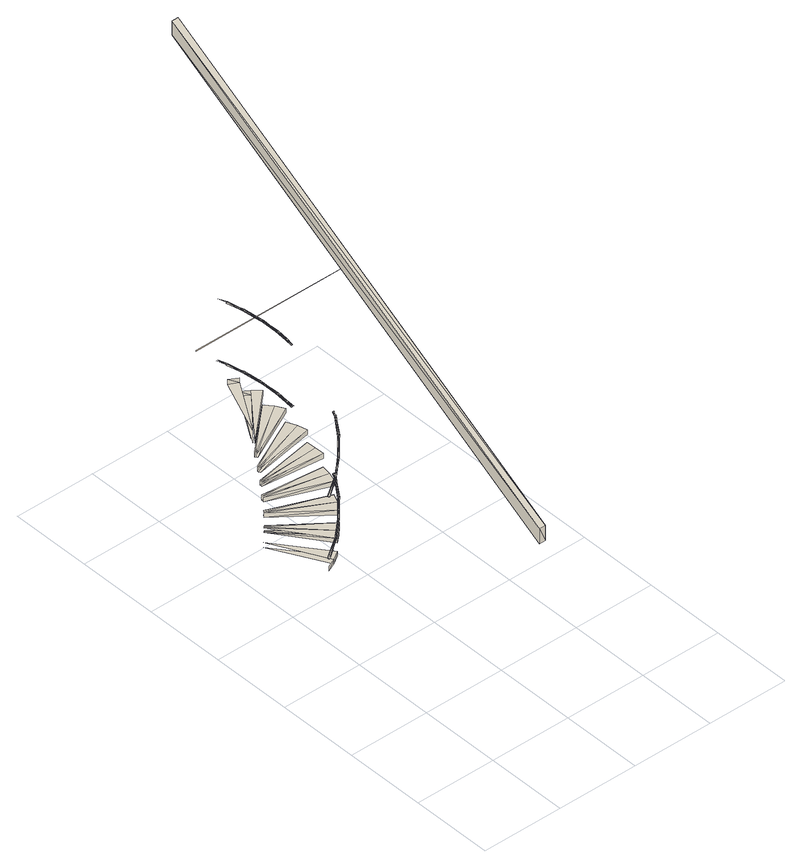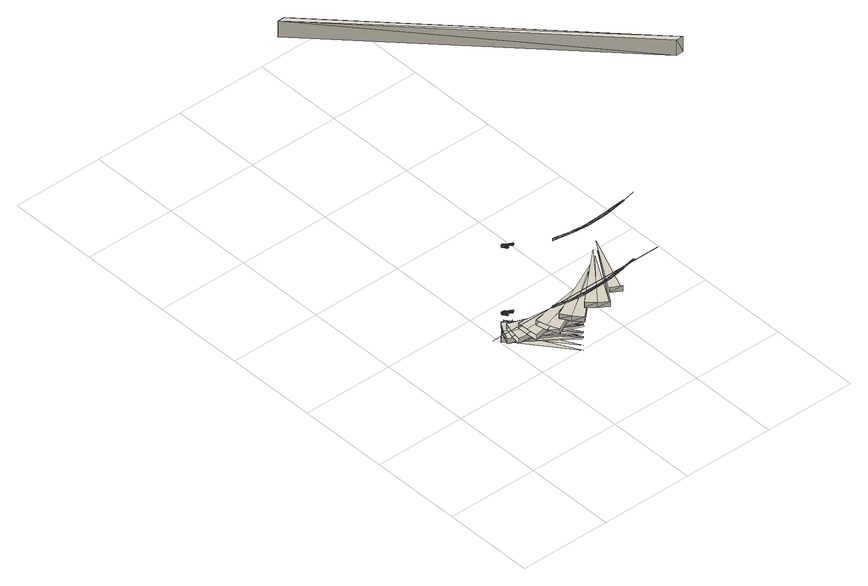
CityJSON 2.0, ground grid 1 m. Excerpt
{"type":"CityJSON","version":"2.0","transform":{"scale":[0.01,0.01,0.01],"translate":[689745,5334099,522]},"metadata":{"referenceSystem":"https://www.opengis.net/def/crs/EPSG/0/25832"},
"CityObjects":{
"building1":{"type":"Building","attributes":{"description":"FZK-Haus create by KHH / IAI / FZK","name":"FZK-Haus","Pset_BuildingCommon.SprinklerProtection":0,"Pset_BuildingCommon.SprinklerProtectionAutomatic":0,"Pset_BuildingCommon.OccupancyType":"citygml:1000 (residential building)","Pset_BuildingCommon.GrossPlannedArea":120,"Pset_BuildingCommon.NumberOfStoreys":2,"Pset_BuildingCommon.YearOfConstruction":"2008","Pset_BuildingCommon.NetAreaPlanned":120,"BaseQuantities.GrossFloorArea":241.5},"children":["building1-1","building1-2","building1-3"]},
"building1-1":{"type":"BuildingConstructiveElement","attributes":{"name":"Wendeltreppe","Pset_StairCommon.HandicapAccessible":0,"Pset_StairCommon.IsExternal":0,"Pset_StairCommon.FireExit":1,"AC_Pset_Name.Name":"Wendeltreppe","ArchiCADProperties.Ursprungsgeschoss":"Erdgeschoss","ArchiCADProperties.Raumname":"Wohnen","ArchiCADProperties.Raumnummer":"5","ArchiCADProperties.Ebene":"Treppen","ArchiCADProperties.Typ":"Treppen","ArchiCADProperties.Geschützt":0,"ArchiCADProperties.Bibliothekselement-Name":"Treppe_FZK-Haus","ArchiCADProperties.Baustoff / Mehrschichtiger Aufbau / Profil / Schraffur":"Holz","ArchiCADProperties.Tragende Funktion":"Nicht definiert","ArchiCADProperties.Lage":"Nicht definiert","ArchiCADProperties.Element-Klassifizierung":"Treppe","ArchiCADProperties.Umbau-Status":"Bestand","ArchiCADProperties.Anzeigen auf Umbau-Filter":"Alle relevanten Filter","ArchiCADProperties.Drehwinkel":210,"ArchiCADProperties.Oberfläche":"Allgemein","AC_Pset_Treppe_FZK-Haus.2D Hotspots in 3D zeigen":1,"AC_Pset_Treppe_FZK-Haus.Geschoßabhängig":1,"AC_Pset_Treppe_FZK-Haus.     Kein Bruch im Gesch. oberhalb":1,"AC_Pset_Treppe_FZK-Haus.     Strichlinien oberhalb Bruch":1,"AC_Pset_Treppe_FZK-Haus.     Linientyp unter Einsetzgeschoß":4,"AC_Pset_Treppe_FZK-Haus.Symbol maßstabunabhängig":0,"AC_Pset_Treppe_FZK-Haus.     Trittlinien":0,"AC_Pset_Treppe_FZK-Haus.     Pfeil":0,"AC_Pset_Treppe_FZK-Haus.     Detail":0,"AC_Pset_Treppe_FZK-Haus.Pfeil Auf/Ab":0,"AC_Pset_Treppe_FZK-Haus.Schraffurtyp":"Leer","AC_Pset_Treppe_FZK-Haus.2D-Detaillierungsgrad":"Maßstababhängig","AC_Pset_Treppe_FZK-Haus.Einfache/mittelmässige Modifizierung bei (iScaleChangeSM)":999,"AC_Pset_Treppe_FZK-Haus.Einfache/mittelmässige Modifizierung bei (gs_ScaleChangeSM)":100,"AC_Pset_Treppe_FZK-Haus.Mittelmässige/detaillierte Modifizierung bei (iScaleChangeMD)":999,"AC_Pset_Treppe_FZK-Haus.Mittelmässige/detaillierte Modifizierung bei (gs_ScaleChangeMD)":50,"AC_Pset_Treppe_FZK-Haus.2D-Symbol Typ":"Typ 11","AC_Pset_Treppe_FZK-Haus.Symbol Gruppentyp":6,"AC_Pset_Treppe_FZK-Haus.Linientyp sichtbare Struktur":1,"AC_Pset_Treppe_FZK-Haus.Linientyp unsichtbare Struktur":4},"parents":["building1"],"geometry":[{"type":"MultiSurface","lod":"3","boundaries":[[[0,1,2]],[[3,4,5]],[[6,7,3]],[[8,9,10]],[[5,4,11]],[[12,13,14]],[[15,8,10]],[[11,4,16]],[[14,13,17]],[[17,18,19]],[[20,21,15]],[[22,23,24]],[[25,0,2]],[[7,4,3]],[[12,9,13]],[[4,26,16]],[[6,27,7]],[[28,7,27]],[[24,16,22]],[[29,28,27]],[[21,30,15]],[[27,23,29]],[[20,19,18]],[[31,21,20]],[[32,33,0]],[[9,8,13]],[[34,17,13]],[[18,17,34]],[[16,26,22]],[[15,30,8]],[[31,20,18]],[[29,23,35]],[[23,22,35]],[[25,36,37]],[[32,0,25]],[[38,39,40]],[[41,42,43]],[[38,44,45]],[[46,13,8]],[[7,47,4]],[[48,26,4]],[[34,49,18]],[[37,32,25]],[[30,50,8]],[[29,51,28]],[[21,52,30]],[[53,35,22]],[[53,29,35]],[[54,47,7]],[[34,13,49]],[[22,26,48]],[[55,54,7]],[[48,56,22]],[[43,42,45]],[[7,28,55]],[[57,58,18]],[[51,55,28]],[[31,18,58]],[[21,31,58]],[[4,47,48]],[[13,46,49]],[[57,18,49]],[[46,8,50]],[[53,22,56]],[[30,52,50]],[[29,53,51]],[[52,21,58]],[[59,60,61]],[[44,38,40]],[[62,41,63]],[[39,64,65]],[[63,65,62]],[[66,48,47]],[[67,49,46]],[[54,66,47]],[[49,68,57]],[[50,69,46]],[[56,70,53]],[[51,71,55]],[[72,50,52]],[[73,51,53]],[[43,45,44]],[[74,75,48]],[[56,48,70]],[[76,66,54]],[[71,76,54]],[[54,55,71]],[[60,77,78]],[[79,59,80]],[[58,57,68]],[[70,73,53]],[[52,58,81]],[[63,41,43]],[[40,43,44]],[[48,66,74]],[[49,67,82]],[[68,49,82]],[[48,75,70]],[[67,46,69]],[[81,58,68]],[[69,50,72]],[[83,58,81]],[[51,73,71]],[[52,81,72]],[[40,39,65]],[[84,85,86]],[[77,87,88]],[[89,79,90]],[[90,88,89]],[[60,91,61]],[[92,75,74]],[[93,70,75]],[[94,74,66]],[[95,82,67]],[[76,96,66]],[[70,97,73]],[[72,98,69]],[[80,59,61]],[[73,99,71]],[[81,100,72]],[[85,101,102]],[[103,104,105]],[[63,43,40]],[[94,92,74]],[[68,82,106]],[[107,108,109]],[[110,111,112]],[[113,110,112]],[[96,94,66]],[[67,69,114]],[[115,103,116]],[[81,68,117]],[[91,60,78]],[[76,71,96]],[[97,118,73]],[[119,96,71]],[[83,81,120]],[[81,83,121]],[[99,119,71]],[[122,123,124]],[[101,125,126]],[[127,128,129]],[[125,130,126]],[[65,63,40]],[[123,131,132]],[[75,92,93]],[[106,82,133]],[[82,95,133]],[[120,68,106]],[[70,93,118]],[[134,113,135]],[[117,68,120]],[[70,118,97]],[[95,67,114]],[[124,136,137]],[[120,81,117]],[[69,98,114]],[[138,127,139]],[[121,83,120]],[[73,118,140]],[[73,140,99]],[[81,121,100]],[[72,100,98]],[[131,141,142]],[[143,144,145]],[[146,143,145]],[[147,138,134]],[[148,149,150]],[[151,152,153]],[[136,154,155]],[[154,156,155]],[[152,148,157]],[[153,146,158]],[[159,160,161]],[[90,79,80]],[[133,162,106]],[[163,93,92]],[[164,118,93]],[[94,165,92]],[[166,133,95]],[[164,97,118]],[[167,168,169]],[[114,170,95]],[[120,106,171]],[[165,163,92]],[[117,172,120]],[[117,120,171]],[[173,165,94]],[[174,140,118]],[[119,175,96]],[[170,114,98]],[[174,99,140]],[[176,100,121]],[[78,77,88]],[[164,177,97]],[[94,96,175]],[[93,163,164]],[[171,106,162]],[[99,178,119]],[[133,166,162]],[[179,98,100]],[[118,97,177]],[[177,174,118]],[[121,120,176]],[[95,180,166]],[[117,171,172]],[[181,175,119]],[[173,94,175]],[[180,95,170]],[[178,181,119]],[[176,120,172]],[[98,182,170]],[[80,61,91]],[[179,100,176]],[[99,174,178]],[[98,179,182]],[[85,183,86]],[[184,185,186]],[[187,188,189]],[[190,191,192]],[[188,193,186]],[[194,169,195]],[[107,84,86]],[[163,196,164]],[[197,171,162]],[[78,80,91]],[[196,163,165]],[[173,198,165]],[[164,199,177]],[[171,200,172]],[[201,166,180]],[[175,198,173]],[[170,201,180]],[[177,202,174]],[[172,203,176]],[[183,85,102]],[[204,179,176]],[[181,205,175]],[[174,205,178]],[[204,170,182]],[[205,181,178]],[[206,207,208]],[[209,210,208]],[[211,212,209]],[[213,214,189]],[[207,215,191]],[[192,216,211]],[[217,189,188]],[[186,217,188]],[[216,192,191]],[[162,166,197]],[[198,196,165]],[[161,160,218]],[[199,202,177]],[[210,206,208]],[[185,219,220]],[[203,221,176]],[[219,214,222]],[[205,223,175]],[[212,210,209]],[[224,225,207]],[[116,195,115]],[[182,179,204]],[[101,126,102]],[[186,185,226]],[[216,227,211]],[[228,161,218]],[[111,128,112]],[[164,196,199]],[[200,171,197]],[[219,222,220]],[[166,201,197]],[[229,185,220]],[[207,206,224]],[[172,200,203]],[[214,213,222]],[[185,229,230]],[[90,80,78]],[[211,227,212]],[[213,189,231]],[[174,202,232]],[[198,175,223]],[[201,170,233]],[[226,185,230]],[[204,176,221]],[[170,234,233]],[[207,225,215]],[[174,232,205]],[[170,204,234]],[[130,108,126]],[[189,217,231]],[[217,186,226]],[[191,215,216]],[[113,112,135]],[[124,137,122]],[[88,90,78]],[[235,220,222]],[[210,236,206]],[[237,224,206]],[[196,238,199]],[[239,230,229]],[[224,237,225]],[[212,240,210]],[[236,237,206]],[[241,222,213]],[[198,242,196]],[[229,220,239]],[[243,203,200]],[[244,197,201]],[[240,236,210]],[[199,245,202]],[[246,212,227]],[[200,197,247]],[[248,215,225]],[[239,220,235]],[[196,249,238]],[[247,197,250]],[[245,251,202]],[[243,252,203]],[[251,232,202]],[[253,248,225]],[[222,241,235]],[[196,242,249]],[[243,200,247]],[[250,197,244]],[[248,216,215]],[[226,254,217]],[[199,238,245]],[[213,231,255]],[[226,230,254]],[[216,256,227]],[[134,135,147]],[[257,231,217]],[[254,230,239]],[[253,225,237]],[[136,155,137]],[[251,205,232]],[[221,203,252]],[[212,246,240]],[[195,169,168]],[[241,213,255]],[[144,149,145]],[[258,226,254]],[[227,256,246]],[[231,257,255]],[[257,217,254]],[[216,248,256]],[[156,141,155]],[[146,145,158]],[[153,158,151]],[[104,195,168]],[[259,254,239]],[[260,253,237]],[[240,261,236]],[[262,235,241]],[[260,248,253]],[[246,263,240]],[[264,241,255]],[[256,263,246]],[[254,265,257]],[[266,255,257]],[[239,235,259]],[[237,236,267]],[[262,259,235]],[[261,268,236]],[[268,261,240]],[[260,269,248]],[[258,254,265]],[[270,263,256]],[[256,248,269]],[[265,271,257]],[[267,236,268]],[[237,267,260]],[[272,254,259]],[[115,195,104]],[[254,272,265]],[[240,263,268]],[[262,241,264]],[[255,266,264]],[[273,256,269]],[[266,257,271]],[[270,256,273]],[[103,115,104]],[[274,260,267]],[[262,275,259]],[[275,276,259]],[[277,274,267]],[[259,276,272]],[[261,278,268]],[[274,269,260]],[[267,268,277]],[[278,277,268]],[[265,272,276]],[[262,279,275]],[[263,280,268]],[[281,265,276]],[[282,262,264]],[[269,274,283]],[[280,278,268]],[[284,265,281]],[[265,284,271]],[[269,283,285]],[[270,286,263]],[[262,282,279]],[[271,284,266]],[[287,264,266]],[[273,288,270]],[[273,269,288]],[[269,285,288]],[[286,280,263]],[[288,286,270]],[[264,287,282]],[[287,266,284]],[[289,283,274]],[[278,290,277]],[[291,275,279]],[[289,285,283]],[[135,112,128]],[[289,288,285]],[[292,293,274]],[[280,290,278]],[[276,275,294]],[[274,277,292]],[[291,279,282]],[[295,294,275]],[[281,276,296]],[[290,297,277]],[[286,298,280]],[[299,282,287]],[[284,299,287]],[[284,281,296]],[[127,135,128]],[[300,276,294]],[[296,276,300]],[[301,290,280]],[[274,293,289]],[[292,277,297]],[[298,301,280]],[[275,291,295]],[[302,298,288]],[[286,288,298]],[[303,284,296]],[[288,289,302]],[[282,304,291]],[[305,293,292]],[[282,299,304]],[[299,284,303]],[[300,306,296]],[[297,307,292]],[[300,294,306]],[[307,305,292]],[[289,293,305]],[[290,307,297]],[[308,295,291]],[[305,309,289]],[[294,295,308]],[[306,294,308]],[[147,135,127]],[[310,296,306]],[[311,302,289]],[[312,307,290]],[[304,313,291]],[[303,296,314]],[[138,147,127]],[[308,315,306]],[[314,296,310]],[[303,314,299]],[[299,313,304]],[[291,316,308]],[[306,317,310]],[[289,309,311]],[[318,312,290]],[[319,320,305]],[[305,307,319]],[[309,305,320]],[[290,301,318]],[[298,302,311]],[[320,321,309]],[[311,318,298]],[[301,298,318]],[[317,306,315]],[[321,311,309]],[[317,322,310]],[[316,291,313]],[[313,299,314]],[[312,323,307]],[[314,310,322]],[[324,308,316]],[[323,319,307]],[[308,324,315]],[[313,325,316]],[[158,145,149]],[[314,326,313]],[[327,323,312]]]}]},
"building1-2":{"type":"BuildingConstructiveElement","attributes":{"name":"Sparren-34","Pset_BeamCommon.Slope":1718.87,"Pset_BeamCommon.IsExternal":0,"Pset_BeamCommon.LoadBearing":1,"AC_Pset_Name.Name":"Sparren-34","ArchiCADProperties.Ursprungsgeschoss":"Dachgeschoss","ArchiCADProperties.Raumname":"Galerie","ArchiCADProperties.Raumnummer":"7","ArchiCADProperties.Ebene":"Dachkonstruktion","ArchiCADProperties.Typ":"Objekt","ArchiCADProperties.Geschützt":0,"ArchiCADProperties.Baustoff / Mehrschichtiger Aufbau / Profil / Schraffur":"Solid","ArchiCADProperties.Tragende Funktion":"Nicht definiert","ArchiCADProperties.Lage":"Nicht definiert","ArchiCADProperties.Element-Klassifizierung":"Stab / Stabträger","ArchiCADProperties.Umbau-Status":"Bestand","ArchiCADProperties.Anzeigen auf Umbau-Filter":"Alle relevanten Filter","ArchiCADProperties.Drehwinkel":90,"ArchiCADProperties.Oberfläche":"Kiefer","ArchiCADQuantities.Höhenangabe zum Projekt-Nullpunkt":3.2,"ArchiCADQuantities.Höhe zu Geschoss":0.5,"ArchiCADQuantities.Oberflächenbereich":3.08,"ArchiCADQuantities.Netto-Volumen":0.0813,"ArchiCADQuantities.Fläche":0.4,"ArchiCADQuantities.Höhe (Z Größe)":2.89,"ArchiCADQuantities.Länge (A)":2.5,"ArchiCADQuantities.Volumen":0.0813,"ArchiCADQuantities.Breite (B)":1,"class":"IfcMember"},"parents":["building1"],"geometry":[{"type":"MultiSurface","lod":"3","boundaries":[[[328,329,330]],[[331,328,330]],[[329,328,332]],[[328,333,332]],[[332,334,329]],[[334,330,329]],[[335,331,334]],[[334,331,330]],[[331,335,333]],[[328,331,333]],[[334,332,335]],[[332,333,335]]]}]},
"building1-3":{"type":"BuildingInstallation","attributes":{"ArchiCADProperties.Ursprungsgeschoss":"Dachgeschoss","ArchiCADProperties.Raumname":"Galerie","ArchiCADProperties.Raumnummer":"7","ArchiCADProperties.Ebene":"Gelaender","ArchiCADProperties.Typ":"Objekt","ArchiCADProperties.Geschützt":0,"ArchiCADProperties.Bibliothekselement-Name":"Geländer_horizontal 13","ArchiCADProperties.Baustoff / Mehrschichtiger Aufbau / Profil / Schraffur":"Solid","ArchiCADProperties.Tragende Funktion":"Nicht definiert","ArchiCADProperties.Lage":"Nicht definiert","ArchiCADProperties.Element-Klassifizierung":"Geländer","ArchiCADProperties.Umbau-Status":"Bestand","ArchiCADProperties.Anzeigen auf Umbau-Filter":"Alle relevanten Filter","ArchiCADProperties.Drehwinkel":0,"ArchiCADProperties.Oberfläche":"Allgemein","AC_Pset_Geländer_horizontal_13.3D":"Detailiert","AC_Pset_Geländer_horizontal_13.Anzahl_Rohre":4,"AC_Pset_Geländer_horizontal_13.Position":"Zwischen Pfosten","AC_Pset_Geländer_horizontal_13.Anzahl_Pfosten":3,"AC_Pset_Geländer_horizontal_13.Auflösung":36,"AC_Pset_Geländer_horizontal_13.Schattenwurf":1,"AC_Pset_Geländer_horizontal_13.Show 2D Hotspots in 3D":1,"AC_Pset_Geländer_horizontal_13.Ausfüllmuster":"Leer","AC_Pset_Geländer_horizontal_13.Handlauf (hamat)":"Zink","AC_Pset_Geländer_horizontal_13.Rohre (bamat)":"Zink","AC_Pset_Geländer_horizontal_13.Pfosten (pomat)":"Zink","AC_Pset_Geländer_horizontal_13.Preis":0,"AC_Pset_Geländer_horizontal_13.Gruppe (FM_Type)":"Andere","AC_Pset_Geländer_horizontal_13.Gruppe (iFMType)":25,"AC_Pset_Geländer_horizontal_13.Gewicht":0,"AC_Pset_Geländer_horizontal_13.Gewichteinheit":"kg","ArchiCADQuantities.Höhenangabe zum Projekt-Nullpunkt":2.7,"ArchiCADQuantities.Höhe zu Geschoss":0,"ArchiCADQuantities.Oberflächenbereich":1.99,"ArchiCADQuantities.Netto-Volumen":0.0256,"ArchiCADQuantities.Fläche":4.29,"ArchiCADQuantities.Höhe (Z Größe)":1,"ArchiCADQuantities.Länge (A)":4.29,"ArchiCADQuantities.Volumen":0.0256,"ArchiCADQuantities.Breite (B)":1},"parents":["building1"],"geometry":[{"type":"MultiSurface","lod":"3","boundaries":[[[336,337,338]]]}]}
},
"vertices":[
[86,335,6],[75,330,6],[75,330,0],[74,330,17],[89,338,29],[74,331,17],[75,329,17],[90,337,29],[90,337,109],[74,330,97],[75,329,97],[74,331,16],[74,331,97],[89,338,109],[74,331,96],[75,329,96],[75,331,16],[75,331,96],[90,338,108],[75,331,95],[76,330,95],[91,337,108],[90,338,28],[76,330,15],[75,331,15],[86,335,0],[90,338,29],[75,329,16],[91,337,29],[91,337,28],[91,337,109],[91,338,108],[97,342,6],[51,401,6],[90,338,109],[91,338,28],[51,401,0],[97,342,0],[52,402,18],[53,403,18],[105,349,18],[53,403,24],[52,402,24],[105,349,24],[96,341,18],[96,341,24],[95,341,114],[95,341,35],[95,342,34],[95,342,114],[96,341,114],[96,341,33],[96,341,113],[96,342,33],[95,341,34],[96,341,34],[95,342,33],[95,342,113],[96,342,113],[54,404,41],[54,404,35],[113,357,41],[55,404,24],[114,358,24],[55,404,18],[114,358,18],[103,347,42],[103,347,122],[103,349,121],[104,347,122],[103,349,41],[104,347,41],[104,347,121],[104,348,40],[103,348,42],[103,348,41],[104,347,42],[55,405,35],[120,368,35],[55,405,41],[120,368,41],[104,348,121],[103,348,122],[104,348,120],[55,406,59],[55,406,53],[125,378,59],[56,407,35],[125,379,35],[56,407,41],[125,379,41],[113,357,35],[112,358,52],[111,358,52],[112,357,52],[112,357,132],[113,357,52],[112,359,51],[113,357,131],[113,358,51],[113,358,131],[56,408,53],[129,390,53],[109,467,130],[100,475,130],[53,416,130],[111,358,132],[129,390,59],[131,402,59],[56,408,59],[53,417,106],[53,417,112],[108,467,106],[54,416,106],[113,357,132],[109,467,124],[53,416,124],[112,359,131],[112,358,51],[113,357,51],[112,358,131],[113,358,130],[131,401,71],[131,401,77],[56,409,71],[56,410,53],[131,402,53],[116,458,112],[108,467,112],[54,416,112],[56,410,59],[131,413,77],[56,409,77],[112,358,132],[55,414,106],[116,458,106],[56,411,71],[131,413,71],[122,447,112],[55,414,112],[113,358,50],[130,425,77],[56,411,77],[55,415,88],[55,415,94],[122,448,88],[55,413,88],[122,447,106],[127,436,94],[122,448,94],[55,413,94],[130,424,88],[130,424,94],[56,411,88],[56,412,71],[130,425,71],[56,412,77],[56,411,94],[127,436,88],[51,418,141],[80,488,141],[91,482,141],[114,360,134],[114,360,54],[114,361,54],[114,360,55],[114,360,135],[50,419,130],[90,482,130],[90,482,124],[115,360,134],[114,361,134],[114,361,133],[115,360,55],[115,361,53],[115,360,54],[115,361,133],[114,361,53],[115,360,53],[115,360,133],[115,360,135],[116,360,54],[116,360,134],[125,378,53],[70,491,176],[79,487,168],[80,488,168],[69,492,175],[79,488,168],[79,488,167],[70,491,255],[80,488,248],[79,488,248],[70,491,175],[52,418,124],[100,475,124],[122,375,67],[122,375,147],[123,374,67],[122,375,66],[122,375,146],[123,374,147],[123,376,66],[123,376,146],[124,375,146],[124,375,66],[90,480,237],[79,487,248],[78,487,247],[78,488,247],[90,481,237],[79,488,247],[90,482,237],[90,482,157],[78,488,167],[91,481,238],[91,482,238],[91,482,158],[80,488,147],[78,487,167],[90,480,157],[123,375,146],[90,481,157],[124,374,67],[90,480,238],[91,480,238],[91,481,158],[91,482,237],[91,482,147],[90,480,158],[91,480,158],[91,482,157],[123,375,66],[124,374,147],[124,375,147],[93,479,154],[93,479,234],[93,479,235],[123,378,69],[93,479,155],[93,480,234],[93,480,154],[124,378,70],[123,379,149],[124,378,150],[123,379,69],[94,480,234],[123,378,149],[94,479,236],[123,378,70],[123,378,150],[124,379,68],[124,379,148],[94,479,235],[94,479,155],[94,480,154],[94,480,235],[94,480,155],[94,479,156],[106,468,142],[106,468,223],[106,469,221],[106,469,141],[107,470,222],[107,470,142],[107,468,143],[107,469,142],[106,468,222],[106,469,222],[107,468,223],[107,469,222],[107,469,143],[106,468,143],[107,469,223],[108,465,220],[108,466,139],[108,465,140],[108,466,219],[108,467,219],[108,467,139],[109,467,219],[109,465,140],[109,467,139],[109,465,220],[109,466,140],[109,466,221],[109,467,220],[109,467,140],[109,466,220],[117,455,210],[117,456,209],[117,456,129],[116,455,209],[116,455,210],[116,455,129],[116,456,129],[117,455,130],[116,456,209],[118,456,210],[118,456,130],[116,455,130],[118,456,209],[118,455,210],[118,455,130],[118,456,129],[121,446,202],[121,446,122],[121,447,201],[121,447,121],[121,446,203],[121,446,123],[122,446,203],[122,447,201],[122,447,122],[122,446,123],[124,441,116],[122,447,121],[124,440,117],[122,447,202],[124,441,196],[124,440,197],[124,440,198],[124,440,118],[125,441,196],[125,441,116],[125,441,117],[126,440,117],[125,441,197],
[114,50,210],[114,600,527],[106,600,527],[106,50,210],[114,600,509],[114,50,191],[106,600,509],[106,50,191],
[53,505,188],[255,505,188],[53,505,189]
]}
